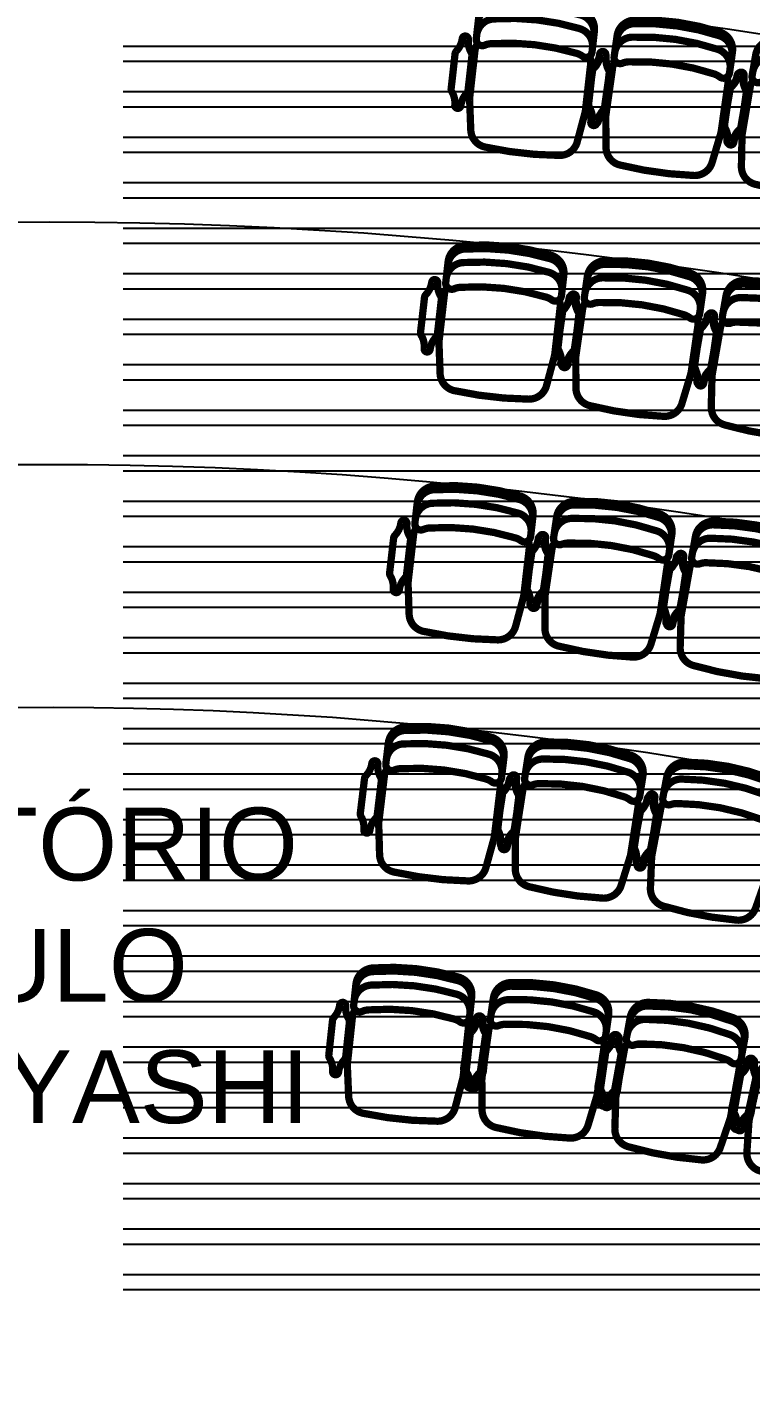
# Model space of a CAD drawing. Header units: metres. Extents: x -331 to 2982, y 362 to 2539.
# Drawn here: x 846.57 to 849.55, y 982.94 to 988.51 of the extents above; entities that cross this region are included whole.
import ezdxf

# ---------------------------------------------------------------- set-up
doc = ezdxf.new("R2010")
doc.units = ezdxf.units.M
doc.layers.add('Pis', color=251, linetype='Continuous')
doc.layers.add('Renato', color=7, linetype='Continuous')
doc.styles.add('ARIAL', font='arial.ttf')

msp = doc.modelspace()

# ---------------------------------------------------------------- hatches: boundary and pattern name
at = {"layer": 'Renato'}
h = msp.add_hatch(dxfattribs=at)
h.set_pattern_fill('ANSI32', color=256, scale=0.5, angle=135)
h.set_pattern_definition([(180, (846.11678, 988.55278), (-1e-17, -0.1875), []), (180, (846.05428, 988.61528), (-1e-17, -0.1875), [])])
h.paths.add_polyline_path([(846.9653, 988.5528), (852.3668, 988.5528), (852.3668, 983.222), (846.9653, 983.222)])

# ---------------------------------------------------------------- linework, layer by layer
at = {"layer": 'Pis', "const_width": 0.03}
for points in [[(848.4808, 988.438, -0.08991), (848.8353, 988.3981, -0.086278), (848.8583, 988.3866, 0.57735), (848.898, 988.404), (848.9077, 988.4906, 0.36261), (848.8547, 988.5708, 0.08991), (848.5002, 988.6107, 0.36261), (848.4307, 988.5442), (848.421, 988.4576, 0.57735), (848.4558, 988.4319, -0.086278)], [(849.0483, 988.3632, -0.08991), (849.4016, 988.3132, -0.086278), (849.4242, 988.301, 0.57735), (849.4644, 988.3172), (849.4766, 988.4035, 0.36261), (849.4259, 988.4852, 0.08991), (849.0727, 988.5352, 0.36261), (849.0013, 988.4708), (848.9891, 988.3845, 0.57735), (849.0232, 988.3578, -0.086278)], [(848.3815, 988.2334, 0.164851), (848.387, 988.245), (848.4031, 988.3882, 0.164851), (848.4004, 988.4007, -0.162089), (848.3881, 988.4557, 1), (848.3632, 988.4585, -0.162089), (848.339, 988.4076, 0.164851), (848.3335, 988.396), (848.3174, 988.2528, 0.164851), (848.3202, 988.2403, -0.162089), (848.3325, 988.1853, 1), (848.3573, 988.1825, -0.162089)], [(849.6163, 988.2831, -0.08991), (849.9679, 988.223, -0.086278), (849.9902, 988.2102, 0.57735), (850.0308, 988.2253), (850.0455, 988.3112, 0.36261), (849.9972, 988.3943, 0.08991), (849.6456, 988.4544, 0.36261), (849.5724, 988.392), (849.5577, 988.3061, 0.57735), (849.591, 988.2785, -0.086278)], [(848.9433, 988.1615, 0.164851), (848.9491, 988.1729), (848.9693, 988.3156, 0.164851), (848.9669, 988.3283, -0.162089), (848.9562, 988.3836, 1), (848.9314, 988.3871, -0.162089), (848.9057, 988.3369, 0.164851), (848.9, 988.3254), (848.8798, 988.1828, 0.164851), (848.8821, 988.1701, -0.162089), (848.8929, 988.1148, 1), (848.9176, 988.1113, -0.162089)], [(848.8839, 988.1891), (848.9, 988.3323, -0.164851), (848.9054, 988.3439, 0.162089), (848.9296, 988.3948, -1), (848.9545, 988.392, 0.162089), (848.9668, 988.337, -0.164851), (848.9695, 988.3245), (848.9534, 988.1813, -0.164851), (848.948, 988.1697, 0.162089), (848.9237, 988.1188, -1), (848.8989, 988.1216, 0.162089), (848.8866, 988.1766, -0.164851)], [(849.5055, 988.0845, 0.164851), (849.5116, 988.0958), (849.5359, 988.2379, 0.164851), (849.5339, 988.2505, -0.162089), (849.5247, 988.3062, 1), (849.5001, 988.3104, -0.162089), (849.473, 988.2609, 0.164851), (849.4669, 988.2496), (849.4426, 988.1076, 0.164851), (849.4446, 988.0949, -0.162089), (849.4538, 988.0393, 1), (849.4784, 988.0351, -0.162089)], [(849.4441, 988.1029), (849.4643, 988.2455, -0.164851), (849.4701, 988.257, 0.162089), (849.4958, 988.3072, -1), (849.5205, 988.3037, 0.162089), (849.5313, 988.2483, -0.164851), (849.5336, 988.2357), (849.5134, 988.093, -0.164851), (849.5076, 988.0816, 0.162089), (849.482, 988.0314, -1), (849.4572, 988.0349, 0.162089), (849.4465, 988.0902, -0.164851)], [(848.3549, 987.4339, -0.08991), (848.7093, 987.3934, -0.086278), (848.7323, 987.3819, 0.57735), (848.772, 987.3992), (848.7819, 987.4858, 0.36261), (848.729, 987.5661, 0.08991), (848.3746, 987.6065, 0.36261), (848.305, 987.5401), (848.2951, 987.4536, 0.57735), (848.3299, 987.4278, -0.086278)], [(848.9254, 987.3713, -0.08991), (849.2785, 987.3202, -0.086278), (849.3011, 987.308, 0.57735), (849.3413, 987.324), (849.3538, 987.4103, 0.36261), (849.3034, 987.4921, 0.08991), (848.9503, 987.5432, 0.36261), (848.8787, 987.479), (848.8663, 987.3928, 0.57735), (848.9003, 987.366, -0.086278)], [(848.2553, 987.2294, 0.164851), (848.2608, 987.241), (848.2771, 987.3842, 0.164851), (848.2744, 987.3967, -0.162089), (848.2622, 987.4517, 1), (848.2374, 987.4546, -0.162089), (848.2131, 987.4037, 0.164851), (848.2076, 987.3921), (848.1913, 987.2489, 0.164851), (848.194, 987.2364, -0.162089), (848.2062, 987.1813, 1), (848.231, 987.1785, -0.162089)], [(849.4937, 987.2906, -0.08991), (849.8451, 987.2289, -0.086278), (849.8673, 987.216, 0.57735), (849.908, 987.2308), (849.9231, 987.3166, 0.36261), (849.8752, 987.4, 0.08991), (849.5238, 987.4617, 0.36261), (849.4503, 987.3997), (849.4352, 987.3139, 0.57735), (849.4684, 987.2861, -0.086278)], [(848.8197, 987.1699, 0.164851), (848.8256, 987.1813), (848.8462, 987.324, 0.164851), (848.8439, 987.3366, -0.162089), (848.8333, 987.392, 1), (848.8086, 987.3955, -0.162089), (848.7827, 987.3454, 0.164851), (848.7769, 987.334), (848.7563, 987.1914, 0.164851), (848.7586, 987.1787, -0.162089), (848.7692, 987.1234, 1), (848.7939, 987.1198, -0.162089)], [(848.7576, 987.1843), (848.7739, 987.3275, -0.164851), (848.7794, 987.3391, 0.162089), (848.8037, 987.39, -1), (848.8285, 987.3872, 0.162089), (848.8407, 987.3322, -0.164851), (848.8435, 987.3196), (848.8271, 987.1764, -0.164851), (848.8217, 987.1648, 0.162089), (848.7974, 987.1139, -1), (848.7725, 987.1168, 0.162089), (848.7603, 987.1718, -0.164851)], [(849.382, 987.0925, 0.164851), (849.3882, 987.1038), (849.4131, 987.2457, 0.164851), (849.4112, 987.2584, -0.162089), (849.4023, 987.3141, 1), (849.3777, 987.3184, -0.162089), (849.3503, 987.2691, 0.164851), (849.3442, 987.2578), (849.3192, 987.1159, 0.164851), (849.3212, 987.1032, -0.162089), (849.3301, 987.0475, 1), (849.3547, 987.0432, -0.162089)], [(849.3204, 987.1097), (849.341, 987.2523, -0.164851), (849.3469, 987.2638, 0.162089), (849.3727, 987.3139, -1), (849.3974, 987.3103, 0.162089), (849.408, 987.2549, -0.164851), (849.4103, 987.2423), (849.3897, 987.0997, -0.164851), (849.3839, 987.0882, 0.162089), (849.358, 987.0381, -1), (849.3333, 987.0417, 0.162089), (849.3227, 987.0971, -0.164851)], [(848.2278, 986.4419, -0.08991), (848.5822, 986.401, -0.086278), (848.6051, 986.3895, 0.57735), (848.6449, 986.4067), (848.6548, 986.4933, 0.36261), (848.6021, 986.5737, 0.08991), (848.2476, 986.6145, 0.36261), (848.178, 986.5482), (848.168, 986.4616, 0.57735), (848.2028, 986.4358, -0.086278)], [(848.7987, 986.3798, -0.08991), (849.1516, 986.3277, -0.086278), (849.1742, 986.3154, 0.57735), (849.2145, 986.3314), (849.2272, 986.4176, 0.36261), (849.177, 986.4996, 0.08991), (848.8241, 986.5517, 0.36261), (848.7523, 986.4877), (848.7396, 986.4015, 0.57735), (848.7735, 986.3746, -0.086278)], [(848.128, 986.2375, 0.164851), (848.1335, 986.2491), (848.15, 986.3923, 0.164851), (848.1473, 986.4048, -0.162089), (848.1351, 986.4598, 1), (848.1103, 986.4627, -0.162089), (848.0859, 986.4119, 0.164851), (848.0804, 986.4003), (848.0639, 986.2571, 0.164851), (848.0666, 986.2445, -0.162089), (848.0788, 986.1895, 1), (848.1036, 986.1866, -0.162089)], [(849.3672, 986.2987, -0.08991), (849.7183, 986.2353, -0.086278), (849.7404, 986.2223, 0.57735), (849.7812, 986.2369), (849.7967, 986.3227, 0.36261), (849.7491, 986.4063, 0.08991), (849.3981, 986.4696, 0.36261), (849.3243, 986.408), (849.3088, 986.3222, 0.57735), (849.3419, 986.2942, -0.086278)], [(848.6924, 986.1787, 0.164851), (848.6983, 986.1902), (848.7193, 986.3327, 0.164851), (848.717, 986.3454, -0.162089), (848.7067, 986.4008, 1), (848.6819, 986.4044, -0.162089), (848.656, 986.3544, 0.164851), (848.6501, 986.343), (848.629, 986.2004, 0.164851), (848.6313, 986.1878, -0.162089), (848.6417, 986.1324, 1), (848.6665, 986.1287, -0.162089)], [(848.6302, 986.1919), (848.6467, 986.3351, -0.164851), (848.6522, 986.3467, 0.162089), (848.6765, 986.3975, -1), (848.7014, 986.3946, 0.162089), (848.7135, 986.3396, -0.164851), (848.7162, 986.327), (848.6997, 986.1839, -0.164851), (848.6942, 986.1723, 0.162089), (848.6699, 986.1214, -1), (848.6451, 986.1243, 0.162089), (848.6329, 986.1793, -0.164851)], [(849.2546, 986.1011, 0.164851), (849.2608, 986.1123), (849.2864, 986.2541, 0.164851), (849.2845, 986.2668, -0.162089), (849.2759, 986.3225, 1), (849.2513, 986.327, -0.162089), (849.2237, 986.2778, 0.164851), (849.2175, 986.2666), (849.1919, 986.1247, 0.164851), (849.1938, 986.112, -0.162089), (849.2024, 986.0563, 1), (849.227, 986.0519, -0.162089)], [(849.1929, 986.1171), (849.214, 986.2597, -0.164851), (849.2198, 986.2711, 0.162089), (849.2458, 986.3212, -1), (849.2705, 986.3175, 0.162089), (849.2809, 986.2621, -0.164851), (849.2832, 986.2495), (849.2622, 986.1069, -0.164851), (849.2563, 986.0955, 0.162089), (849.2304, 986.0455, -1), (849.2056, 986.0491, 0.162089), (849.1952, 986.1045, -0.164851)], [(848.108, 985.4499, -0.08991), (848.4621, 985.4071, -0.086278), (848.485, 985.3954, 0.57735), (848.5249, 985.4124), (848.5353, 985.499, 0.36261), (848.483, 985.5796, 0.08991), (848.1288, 985.6224, 0.36261), (848.0588, 985.5565), (848.0483, 985.47, 0.57735), (848.0829, 985.444, -0.086278)], [(848.6792, 985.3882, -0.08991), (849.0317, 985.3335, -0.086278), (849.0542, 985.321, 0.57735), (849.0946, 985.3367), (849.108, 985.4228, 0.36261), (849.0584, 985.5052, 0.08991), (848.7059, 985.5599, 0.36261), (848.6336, 985.4965), (848.6203, 985.4103, 0.57735), (848.654, 985.3832, -0.086278)], [(848.0071, 985.2461, 0.164851), (848.0126, 985.2576), (848.0299, 985.4007, 0.164851), (848.0272, 985.4133, -0.162089), (848.0154, 985.4684, 1), (847.9906, 985.4714, -0.162089), (847.9659, 985.4207, 0.164851), (847.9604, 985.4091), (847.9431, 985.266, 0.164851), (847.9457, 985.2535, -0.162089), (847.9576, 985.1983, 1), (847.9824, 985.1954, -0.162089)], [(849.2479, 985.3062, -0.08991), (849.5984, 985.2395, -0.086278), (849.6204, 985.2263, 0.57735), (849.6613, 985.2406), (849.6776, 985.3262, 0.36261), (849.6309, 985.4102, 0.08991), (849.2804, 985.4769, 0.36261), (849.2061, 985.4159), (849.1898, 985.3303, 0.57735), (849.2226, 985.302, -0.086278)], [(848.5714, 985.188, 0.164851), (848.5774, 985.1993), (848.5995, 985.3417, 0.164851), (848.5973, 985.3544, -0.162089), (848.5873, 985.4099, 1), (848.5626, 985.4137, -0.162089), (848.5363, 985.3639, 0.164851), (848.5303, 985.3525), (848.5082, 985.2101, 0.164851), (848.5104, 985.1974, -0.162089), (848.5204, 985.142, 1), (848.5451, 985.1381, -0.162089)], [(848.509, 985.1977), (848.5263, 985.3408, -0.164851), (848.5318, 985.3524, 0.162089), (848.5565, 985.4031, -1), (848.5813, 985.4001, 0.162089), (848.5931, 985.345, -0.164851), (848.5958, 985.3324), (848.5785, 985.1893, -0.164851), (848.5729, 985.1777, 0.162089), (848.5483, 985.127, -1), (848.5235, 985.13, 0.162089), (848.5116, 985.1851, -0.164851)], [(849.1334, 985.1097, 0.164851), (849.1398, 985.1209), (849.1667, 985.2624, 0.164851), (849.1649, 985.2752, -0.162089), (849.1568, 985.3309, 1), (849.1323, 985.3356, -0.162089), (849.1042, 985.2867, 0.164851), (849.0979, 985.2755), (849.071, 985.1339, 0.164851), (849.0728, 985.1212, -0.162089), (849.0809, 985.0654, 1), (849.1054, 985.0608, -0.162089)], [(849.0715, 985.1226), (849.0936, 985.265, -0.164851), (849.0995, 985.2764, 0.162089), (849.1258, 985.3262, -1), (849.1505, 985.3224, 0.162089), (849.1605, 985.2669, -0.164851), (849.1627, 985.2543), (849.1406, 985.1119, -0.164851), (849.1347, 985.1005, 0.162089), (849.1083, 985.0506, -1), (849.0836, 985.0545, 0.162089), (849.0737, 985.11, -0.164851)], [(847.9756, 984.4556, -0.08991), (848.3304, 984.4177, -0.086278), (848.3534, 984.4064, 0.57735), (848.393, 984.4239), (848.4023, 984.5106, 0.36261), (848.3488, 984.5905, 0.08991), (847.9941, 984.6284, 0.36261), (847.925, 984.5615), (847.9157, 984.4749, 0.57735), (847.9507, 984.4494, -0.086278)], [(848.5381, 984.3961, -0.08991), (848.8913, 984.3454, -0.086278), (848.9139, 984.3333, 0.57735), (848.9541, 984.3494), (848.9665, 984.4356, 0.36261), (848.916, 984.5174, 0.08991), (848.5628, 984.5681, 0.36261), (848.4913, 984.5038), (848.479, 984.4175, 0.57735), (848.513, 984.3908, -0.086278)], [(847.8775, 984.2504, 0.164851), (847.8829, 984.2621), (847.8982, 984.4054, 0.164851), (847.8954, 984.4179, -0.162089), (847.8828, 984.4728, 1), (847.858, 984.4755, -0.162089), (847.834, 984.4245, 0.164851), (847.8286, 984.4128), (847.8133, 984.2695, 0.164851), (847.8161, 984.257, -0.162089), (847.8288, 984.202, 1), (847.8536, 984.1994, -0.162089)], [(849.0981, 984.3156, -0.08991), (849.4492, 984.2521, -0.086278), (849.4714, 984.2391, 0.57735), (849.5121, 984.2538), (849.5276, 984.3395, 0.36261), (849.4801, 984.4231, 0.08991), (849.129, 984.4865, 0.36261), (849.0553, 984.4249), (849.0398, 984.3391, 0.57735), (849.0728, 984.3111, -0.086278)], [(848.4327, 984.1946, 0.164851), (848.4385, 984.2061), (848.459, 984.3487, 0.164851), (848.4566, 984.3613, -0.162089), (848.446, 984.4167, 1), (848.4213, 984.4202, -0.162089), (848.3955, 984.3701, 0.164851), (848.3897, 984.3587), (848.3692, 984.216, 0.164851), (848.3716, 984.2034, -0.162089), (848.3822, 984.148, 1), (848.4069, 984.1445, -0.162089)], [(848.3801, 984.209), (848.3954, 984.3523, -0.164851), (848.4008, 984.3639, 0.162089), (848.4247, 984.415, -1), (848.4496, 984.4123, 0.162089), (848.4622, 984.3574, -0.164851), (848.465, 984.3448), (848.4497, 984.2015, -0.164851), (848.4443, 984.1899, 0.162089), (848.4204, 984.1389, -1), (848.3955, 984.1415, 0.162089), (848.3829, 984.1964, -0.164851)], [(848.9855, 984.118, 0.164851), (848.9917, 984.1292), (849.0173, 984.271, 0.164851), (849.0154, 984.2837, -0.162089), (849.0068, 984.3394, 1), (848.9822, 984.3439, -0.162089), (848.9547, 984.2947, 0.164851), (848.9484, 984.2835), (848.9228, 984.1417, 0.164851), (848.9247, 984.129, -0.162089), (848.9333, 984.0733, 1), (848.9579, 984.0688, -0.162089)], [(848.9334, 984.135), (848.9539, 984.2777, -0.164851), (848.9597, 984.2891, 0.162089), (848.9855, 984.3393, -1), (849.0102, 984.3357, 0.162089), (849.0208, 984.2803, -0.164851), (849.0232, 984.2677), (849.0027, 984.1251, -0.164851), (848.9969, 984.1136, 0.162089), (848.9711, 984.0635, -1), (848.9464, 984.067, 0.162089), (848.9358, 984.1224, -0.164851)], [(849.5351, 984.0206, 0.164851), (849.5418, 984.0316), (849.5725, 984.1724, 0.164851), (849.5711, 984.1852, -0.162089), (849.5645, 984.2412, 1), (849.54, 984.2465, -0.162089), (849.5107, 984.1984, 0.164851), (849.5041, 984.1874), (849.4734, 984.0466, 0.164851), (849.4748, 984.0338, -0.162089), (849.4814, 983.9778, 1), (849.5058, 983.9725, -0.162089)], [(849.4837, 984.0403), (849.5094, 984.1822, -0.164851), (849.5156, 984.1934, 0.162089), (849.5431, 984.2426, -1), (849.5677, 984.2381, 0.162089), (849.5764, 984.1824, -0.164851), (849.5782, 984.1697), (849.5526, 984.0279, -0.164851), (849.5464, 984.0167, 0.162089), (849.5189, 983.9675, -1), (849.4943, 983.9719, 0.162089), (849.4856, 984.0276, -0.164851)]]:
    msp.add_lwpolyline(points, format="xyb", close=True, dxfattribs=at)
for points in [[(848.906, 988.4757, 0.36261), (848.853, 988.5559, 0.08991), (848.4985, 988.5958, 0.36261), (848.429, 988.5293)], [(848.8998, 988.42, 0.36261), (848.8468, 988.5002, 0.08991), (848.4923, 988.5401, 0.36261), (848.4228, 988.4736)], [(849.4745, 988.3887, 0.36261), (849.4238, 988.4704, 0.08991), (849.0706, 988.5204, 0.36261), (848.9992, 988.4559)], [(848.8874, 988.3862, -0.149389), (848.8927, 988.3575), (848.8712, 988.1662, -0.03724), (848.8685, 988.1515), (848.8368, 988.0331, -0.342214), (848.7637, 987.9775, -0.051556), (848.4571, 988.012, -0.342214), (848.3982, 988.0825), (848.3937, 988.2049, -0.03724), (848.3942, 988.2198), (848.4157, 988.4111, -0.149389), (848.4274, 988.438)], [(849.4666, 988.3332, 0.36261), (849.416, 988.4149, 0.08991), (849.0627, 988.4649, 0.36261), (848.9914, 988.4005)], [(850.0336, 988.2412, 0.36261), (849.9852, 988.3243, 0.08991), (849.6336, 988.3844, 0.36261), (849.5604, 988.322)], [(849.4533, 988.2998, -0.149389), (849.4578, 988.2709), (849.4308, 988.0803, -0.03724), (849.4277, 988.0657), (849.3927, 987.9483, -0.342214), (849.318, 987.8948, -0.051556), (849.0125, 987.938, -0.342214), (848.9556, 988.0102), (848.9546, 988.1327, -0.03724), (848.9556, 988.1476), (848.9826, 988.3382, -0.149389), (848.9949, 988.3647)], [(850.0193, 988.2082, -0.149389), (850.023, 988.1792), (849.9905, 987.9894, -0.03724), (849.9869, 987.9749), (849.9486, 987.8585, -0.342214), (849.8724, 987.8072, -0.051556), (849.5683, 987.8591, -0.342214), (849.5135, 987.9329), (849.516, 988.0554, -0.03724), (849.5174, 988.0702), (849.5498, 988.26, -0.149389), (849.563, 988.2861)], [(848.7802, 987.4709, 0.36261), (848.7273, 987.5512, 0.08991), (848.3729, 987.5916, 0.36261), (848.3033, 987.5252)], [(848.7738, 987.4152, 0.36261), (848.721, 987.4955, 0.08991), (848.3665, 987.5359, 0.36261), (848.2969, 987.4696)], [(849.3516, 987.3954, 0.36261), (849.3012, 987.4773, 0.08991), (848.9482, 987.5284, 0.36261), (848.8766, 987.4642)], [(849.3436, 987.34, 0.36261), (849.2932, 987.4218, 0.08991), (848.9401, 987.4729, 0.36261), (848.8686, 987.4087)], [(849.9205, 987.3019, 0.36261), (849.8726, 987.3852, 0.08991), (849.5212, 987.447, 0.36261), (849.4477, 987.3849)], [(848.7614, 987.3815, -0.149389), (848.7667, 987.3527), (848.7449, 987.1614, -0.03724), (848.7421, 987.1468), (848.7103, 987.0285, -0.342214), (848.6371, 986.9729, -0.051556), (848.3306, 987.0079, -0.342214), (848.2718, 987.0785), (848.2674, 987.2009, -0.03724), (848.268, 987.2158), (848.2898, 987.4071, -0.149389), (848.3015, 987.4339)], [(849.9108, 987.2467, 0.36261), (849.8629, 987.33, 0.08991), (849.5115, 987.3918, 0.36261), (849.438, 987.3298)], [(849.3302, 987.3066, -0.149389), (849.3346, 987.2777), (849.307, 987.0872, -0.03724), (849.3038, 987.0727), (849.2685, 986.9553, -0.342214), (849.1936, 986.902, -0.051556), (848.8883, 986.9462, -0.342214), (848.8316, 987.0186), (848.831, 987.1411, -0.03724), (848.832, 987.1559), (848.8596, 987.3465, -0.149389), (848.872, 987.3729)], [(849.8963, 987.2138, -0.149389), (849.8999, 987.1848), (849.8666, 986.9951, -0.03724), (849.8629, 986.9807), (849.824, 986.8645, -0.342214), (849.7476, 986.8135, -0.051556), (849.4437, 986.8669, -0.342214), (849.3893, 986.9409), (849.3923, 987.0634, -0.03724), (849.3938, 987.0782), (849.4272, 987.2678, -0.149389), (849.4404, 987.2939)], [(848.6531, 986.4784, 0.36261), (848.6003, 986.5588, 0.08991), (848.2459, 986.5996, 0.36261), (848.1763, 986.5333)], [(848.6467, 986.4227, 0.36261), (848.5939, 986.5031, 0.08991), (848.2395, 986.5439, 0.36261), (848.1699, 986.4776)], [(849.225, 986.4028, 0.36261), (849.1748, 986.4848, 0.08991), (848.8219, 986.5369, 0.36261), (848.7502, 986.4729)], [(848.6342, 986.389, -0.149389), (848.6395, 986.3603), (848.6175, 986.169, -0.03724), (848.6147, 986.1544), (848.5828, 986.036, -0.342214), (848.5095, 985.9806, -0.051556), (848.203, 986.0159, -0.342214), (848.1442, 986.0865), (848.14, 986.209, -0.03724), (848.1406, 986.2239), (848.1627, 986.4152, -0.149389), (848.1743, 986.442)], [(849.2168, 986.3473, 0.36261), (849.1666, 986.4293, 0.08991), (848.8137, 986.4815, 0.36261), (848.742, 986.4174)], [(849.794, 986.3079, 0.36261), (849.7465, 986.3915, 0.08991), (849.3954, 986.4549, 0.36261), (849.3216, 986.3932)], [(849.2033, 986.314, -0.149389), (849.2076, 986.2851), (849.1795, 986.0946, -0.03724), (849.1762, 986.0801), (849.1406, 985.9629, -0.342214), (849.0655, 985.9098, -0.051556), (848.7603, 985.9549, -0.342214), (848.7039, 986.0274), (848.7036, 986.1499, -0.03724), (848.7047, 986.1648), (848.7328, 986.3552, -0.149389), (848.7453, 986.3816)], [(849.7841, 986.2528, 0.36261), (849.7365, 986.3364, 0.08991), (849.3854, 986.3997, 0.36261), (849.3117, 986.3381)], [(849.7694, 986.2199, -0.149389), (849.7729, 986.1909), (849.7387, 986.0014, -0.03724), (849.735, 985.987), (849.6955, 985.871, -0.342214), (849.6189, 985.8203, -0.051556), (849.3153, 985.8751, -0.342214), (849.2611, 985.9494), (849.2648, 986.0719, -0.03724), (849.2663, 986.0867), (849.3005, 986.2762, -0.149389), (849.3139, 986.3022)], [(848.5335, 985.4841, 0.36261), (848.4812, 985.5647, 0.08991), (848.127, 985.6075, 0.36261), (848.057, 985.5416)], [(848.5268, 985.4284, 0.36261), (848.4745, 985.5091, 0.08991), (848.1203, 985.5519, 0.36261), (848.0502, 985.486)], [(849.1057, 985.408, 0.36261), (849.0561, 985.4904, 0.08991), (848.7036, 985.5451, 0.36261), (848.6313, 985.4816)], [(849.0971, 985.3526, 0.36261), (849.0475, 985.435, 0.08991), (848.695, 985.4897, 0.36261), (848.6227, 985.4263)], [(848.5141, 985.3948, -0.149389), (848.5192, 985.366), (848.4962, 985.1749, -0.03724), (848.4933, 985.1603), (848.4607, 985.0421, -0.342214), (848.3871, 984.9871, -0.051556), (848.0808, 985.024, -0.342214), (848.0225, 985.095), (848.019, 985.2175, -0.03724), (848.0196, 985.2324), (848.0427, 985.4235, -0.149389), (848.0545, 985.4503)], [(849.6748, 985.3115, 0.36261), (849.6281, 985.3955, 0.08991), (849.2776, 985.4622, 0.36261), (849.2033, 985.4012)], [(849.0833, 985.3194, -0.149389), (849.0874, 985.2905), (849.0579, 985.1002, -0.03724), (849.0545, 985.0857), (849.0179, 984.9688, -0.342214), (848.9425, 984.9162, -0.051556), (848.6377, 984.9636, -0.342214), (848.5817, 985.0365), (848.5824, 985.159, -0.03724), (848.5835, 985.1739), (848.6131, 985.3641, -0.149389), (848.6258, 985.3904)], [(849.6643, 985.2564, 0.36261), (849.6176, 985.3404, 0.08991), (849.2671, 985.4071, 0.36261), (849.1928, 985.3461)], [(849.6494, 985.2237, -0.149389), (849.6526, 985.1946), (849.6166, 985.0055, -0.03724), (849.6127, 984.9911), (849.5722, 984.8755, -0.342214), (849.4951, 984.8255, -0.051556), (849.192, 984.8832, -0.342214), (849.1386, 984.958), (849.1434, 985.0804, -0.03724), (849.1451, 985.0952), (849.181, 985.2844, -0.149389), (849.1947, 985.3102)], [(848.4007, 984.4956, 0.36261), (848.3472, 984.5756, 0.08991), (847.9925, 984.6135, 0.36261), (847.9234, 984.5466)], [(848.3947, 984.4399, 0.36261), (848.3413, 984.5199, 0.08991), (847.9865, 984.5577, 0.36261), (847.9174, 984.4909)], [(848.9643, 984.4208, 0.36261), (848.9138, 984.5026, 0.08991), (848.5607, 984.5533, 0.36261), (848.4892, 984.489)], [(848.9564, 984.3653, 0.36261), (848.9059, 984.4471, 0.08991), (848.5527, 984.4978, 0.36261), (848.4812, 984.4335)], [(848.3825, 984.4061, -0.149389), (848.388, 984.3774), (848.3676, 984.186, -0.03724), (848.3649, 984.1713), (848.334, 984.0527, -0.342214), (848.2611, 983.9967, -0.051556), (847.9544, 984.0294, -0.342214), (847.895, 984.0996), (847.8898, 984.2221, -0.03724), (847.8903, 984.2369), (847.9108, 984.4284, -0.149389), (847.9222, 984.4553)], [(849.525, 984.3248, 0.36261), (849.4774, 984.4084, 0.08991), (849.1264, 984.4718, 0.36261), (849.0526, 984.4101)], [(848.943, 984.3319, -0.149389), (848.9474, 984.3031), (848.9201, 984.1125, -0.03724), (848.9169, 984.0979), (848.8817, 983.9806, -0.342214), (848.8069, 983.9272, -0.051556), (848.5015, 983.971, -0.342214), (848.4447, 984.0433), (848.4439, 984.1658, -0.03724), (848.445, 984.1807), (848.4723, 984.3713, -0.149389), (848.4847, 984.3977)], [(849.515, 984.2696, 0.36261), (849.4675, 984.3532, 0.08991), (849.1164, 984.4166, 0.36261), (849.0427, 984.355)], [(849.5004, 984.2368, -0.149389), (849.5038, 984.2078), (849.4696, 984.0183, -0.03724), (849.4659, 984.0039), (849.4264, 983.8879, -0.342214), (849.3498, 983.8372, -0.051556), (849.0462, 983.892, -0.342214), (848.992, 983.9663), (848.9957, 984.0888, -0.03724), (848.9972, 984.1036), (849.0315, 984.2931, -0.149389), (849.0448, 984.3191)], [(850.054, 984.1208, -0.149389), (850.0564, 984.0916), (850.0153, 983.9035, -0.03724), (850.0111, 983.8893), (849.9675, 983.7747, -0.342214), (849.889, 983.7269, -0.051556), (849.5876, 983.7927, -0.342214), (849.5362, 983.8688), (849.5443, 983.9911, -0.03724), (849.5464, 984.0059), (849.5874, 984.194, -0.149389), (849.6017, 984.2195)]]:
    msp.add_lwpolyline(points, format="xyb", dxfattribs=at)
at = {"layer": 'Pis'}
for centre, radius, start, end in [((846.6776, 969.4307), 19.2681, 54.11814, 90.15298), ((846.6602, 969.3964), 18.3061, 54.28398, 91.14949), ((846.6602, 969.3964), 18.3061, 54.28398, 91.14949), ((846.6593, 969.3945), 17.3082, 54.3107, 91.21273), ((846.6593, 969.3945), 17.3082, 54.3107, 91.21273), ((846.6635, 969.4027), 16.2991, 54.33485, 91.09929), ((846.6635, 969.4027), 16.2991, 54.33485, 91.09929)]:
    msp.add_arc(centre, radius, start, end, dxfattribs=at)
at = {"layer": 'Renato'}
msp.add_arc((846.541, 968.8074), 20.8513, 53.49254, 126.50745, dxfattribs=at)

# ---------------------------------------------------------------- texts
at = {"layer": 'Pis', "insert": (846.5222, 983.9847), "char_height": 0.3, "width": 2.2626, "attachment_point": 8, "style": 'ARIAL'}
msp.add_mtext('AUDITÓRIO\\PPAULO\\PKOBAYASHI', dxfattribs=at)

doc.saveas('drawing.dxf')
